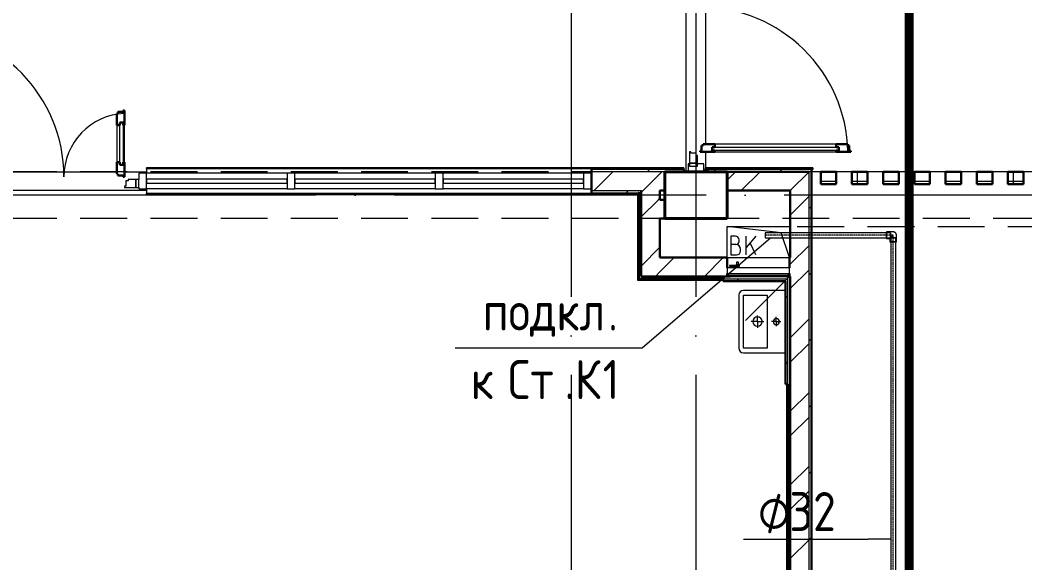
# Model space of a CAD drawing. Header units: millimetres. Extents: x -88595 to 880822, y -1054509 to -148035.
# Drawn here: x 166932 to 173372, y -279058 to -275580 of the extents above; entities that cross this region are included whole.
import ezdxf

# ---------------------------------------------------------------- set-up
doc = ezdxf.new("R2010")
doc.units = ezdxf.units.MM
for name, pattern in [('$0$ADSK_Осевая', [14, 10, -2, 0, -2]), ('ADSK_Линия сетки', [25, 20, -2.5, 0, -2.5]), ('ADSK_Сверху', [4.5, 3, -1.5]), ('ADSK_Штриховая_ш3 п1_5', [4.5, 3, -1.5])]:
    doc.linetypes.add(name, pattern=pattern)
for name, color, linetype, lineweight in [('Аннотация', 7, 'Continuous', 20), ('Витраж', 7, 'Continuous', 9), ('Двери', 7, 'Continuous', 9), ('Изоляция', 7, 'Continuous', 18), ('Линии', 7, 'Continuous', 9), ('Марки', 7, 'Continuous', 20), ('Несущие колонны', 7, 'Continuous', 18), ('Оборудование', 7, 'Continuous', 18), ('Ограждение', 7, 'Continuous', 9), ('Оси', 7, 'Continuous', 9), ('Панели витража', 7, 'Continuous', 9), ('Перекрытие', 7, 'Continuous', 18), ('Стены внутренние', 7, 'Continuous', 18), ('Стены наружные', 7, 'Continuous', 18), ('Стены штриховка', 7, 'Continuous', 9), ('Трубопровод', 7, 'Continuous', 18), ('Трубопроводы', 7, 'Continuous', 18), ('Узлы', 7, 'Continuous', 18)]:
    doc.layers.add(name, color=color, linetype=linetype, lineweight=lineweight)
doc.layers.add('Двери открывание', color=7, linetype='Continuous', lineweight=9, true_color=0xc0c0c0)
doc.styles.add('$0$GOST Common_10', font='GOST_Common.ttf', dxfattribs={"width": 0.9, "height": 250})
doc.styles.add('$1$GOST Common', font='GOST_Common.ttf', dxfattribs={"width": 0.9, "height": 250})
pattern_1 = [(0, (215928.7, 665702.34), (0, 600), []), (90, (215928.7, 665702.34), (-600, 4e-14), [])]

# ---------------------------------------------------------------- blocks, each defined once
blk = doc.blocks.new('$0$ADSK_Полипропилен_Отвод - Универсальный-3258870-В_Координация_1 этаж ОВ3')
at = {"layer": 'Трубопроводы', "color": 24, "true_color": 0xa52900}
for p, q in [((-21.5, 21.5), (-42.5, 21.5)), ((-42.5, 21.5), (-42.5, -21.5)), ((-42.5, 21.5), (-42.5, -21.5)), ((-16.5, 16), (-42.5, 16)), ((-42.5, 0), (-42.5, 16)), ((-21.5, 42.5), (-21.5, 21.5)), ((21.5, 42.5), (-21.5, 42.5)), ((21.5, 42.5), (-21.5, 42.5)), ((-16.5, 16), (-16.5, 0)), ((-16.5, 0), (-16.5, -16)), ((-16, 42.5), (-16, 16.5)), ((-16, 42.5), (0, 42.5)), ((0, 16.5), (-16, 16.5)), ((0, 42.5), (16, 42.5)), ((16, 16.5), (0, 16.5)), ((16, 16.5), (16, 42.5)), ((21.5, 0), (21.5, 42.5)), ((-42.5, -16), (-42.5, 0)), ((-42.5, -16), (-16.5, -16)), ((-42.5, -21.5), (0, -21.5))]:
    blk.add_line(p, q, dxfattribs=at)
at = {"layer": 'Трубопроводы', "color": 24, "true_color": 0xa52900, "flags": 128}
blk.add_lwpolyline([(0, -21.5), (0.9, -21.5), (1.7, -21.4), (2.6, -21.3), (3.4, -21.2), (4.3, -21.1), (5.1, -20.9), (5.9, -20.7), (6.8, -20.4), (7.6, -20.1), (8.4, -19.8), (9.2, -19.5), (9.9, -19.1), (10.7, -18.7), (11.4, -18.2), (12.1, -17.7), (12.8, -17.2), (13.5, -16.7), (14.2, -16.2), (14.8, -15.6), (15.4, -15), (16, -14.4), (16.6, -13.7), (17.1, -13), (17.6, -12.3), (18.1, -11.6), (18.5, -10.9), (19, -10.1), (19.4, -9.4), (19.7, -8.6), (20, -7.8), (20.3, -7), (20.6, -6.2), (20.8, -5.3), (21, -4.5), (21.2, -3.7), (21.3, -2.8), (21.4, -1.9), (21.5, -1.1), (21.5, -0.2), (21.5, 0)], dxfattribs=at)
at = {"layer": 'Трубопроводы', "color": 24, "true_color": 0xa52900}
for points, knots in [([(0, 0), (-1.2, 1.2), (-3.6, 3.6), (-6.6, 6.6), (-8.9, 8.9), (-10.6, 10.6), (-12, 12), (-13.1, 13.1), (-13.9, 13.9), (-14.6, 14.6), (-15.4, 15.4), (-16.1, 16.1), (-16.8, 16.8), (-17.5, 17.5), (-18.1, 18.1), (-18.7, 18.7), (-19.2, 19.2), (-19.7, 19.7), (-20.3, 20.3), (-20.9, 20.9), (-21.4, 21.4), (-21.5, 21.5), (-21.5, 21.5)], [0, 0, 0, 0, 0.125, 0.25, 0.3125, 0.375, 0.4375, 0.46875, 0.5, 0.53125, 0.5625, 0.59375, 0.625, 0.65625, 0.6875, 0.71875, 0.75, 0.78125, 0.8125, 0.875, 0.9375, 1, 1, 1, 1]), ([(-21.5, 21.5), (-21.5, 21.5), (-21.4, 21.4), (-20.9, 20.9), (-20.3, 20.3), (-19.7, 19.7), (-19.2, 19.2), (-18.7, 18.7), (-18.1, 18.1), (-17.5, 17.5), (-16.8, 16.8), (-16.1, 16.1), (-15.4, 15.4), (-14.6, 14.6), (-13.9, 13.9), (-13.1, 13.1), (-12, 12), (-10.6, 10.6), (-8.9, 8.9), (-6.6, 6.6), (-3.6, 3.6), (-1.2, 1.2), (0, 0)], [0, 0, 0, 0, 0.0625, 0.125, 0.1875, 0.21875, 0.25, 0.28125, 0.3125, 0.34375, 0.375, 0.40625, 0.4375, 0.46875, 0.5, 0.53125, 0.5625, 0.625, 0.6875, 0.75, 0.875, 1, 1, 1, 1])]:
    blk.add_open_spline(points, degree=3, knots=knots, dxfattribs=at)
blk = doc.blocks.new('$0$ADSK_Аннотация_Текст_сВыноской - Текст с выноской-3260329-В_Координация_1 этаж ОВ3')
at = {"layer": 'Аннотация'}
blk.add_line((-6, 0), (6, 0), dxfattribs=at)
blk = doc.blocks.new('$0$ADSK_M_Трубы - Диаметр_8-160846-В_Координация_1 этаж ОВ3')
at = {"layer": 'Марки'}
blk.add_line((0, 0), (8, 0), dxfattribs=at)
blk = doc.blocks.new('1 этаж')
at = {"layer": 'Ограждение'}
h = blk.add_hatch(dxfattribs=at)
h.set_pattern_fill('FP_25', color=256, style=0, pattern_type=2)
h.set_pattern_definition(pattern_1)
h.paths.add_polyline_path([(207310.2, 651777.6), (207315.2, 651778.3), (207315.2, 651787.6), (203872.7, 651787.6), (203872.7, 651782.6), (207310.2, 651782.6), (207310.2, 651778.3)])
h = blk.add_hatch(dxfattribs=at)
h.set_pattern_fill('FP_26', color=256, style=0, pattern_type=2)
h.set_pattern_definition(pattern_1)
h.paths.add_polyline_path([(208132.7, 651777.6), (208142.7, 651777.6), (208142.7, 651787.6), (207455.2, 651787.6), (207455.2, 651777.6), (207475.2, 651777.6), (207475.2, 651782.6), (208132.7, 651782.6)])
at = {"lineweight": 18}
for p, q in [((207939.5, 651371.7), (207592.7, 651412.6)), ((207592.7, 651212.6), (207592.7, 651412.6)), ((207592.7, 651412.6), (207992.7, 651412.6)), ((207992.7, 651212.6), (207939.5, 651371.7)), ((207992.7, 651412.6), (207992.7, 651212.6)), ((207646, 651349.8), (207616, 651349.8)), ((207616, 651349.8), (207616, 651229.8)), ((207649.3, 651296.5), (207616, 651296.5)), ((207669.3, 651316.5), (207669.3, 651326.5)), ((207776, 651349.8), (207716, 651278.3)), ((207716, 651229.8), (207716, 651349.8)), ((207776, 651229.8), (207740, 651307)), ((207616, 651229.8), (207652.6, 651229.8)), ((207679.3, 651256.5), (207679.3, 651266.5))]:
    blk.add_line(p, q, dxfattribs=at)
for centre, radius, start, end in [((207646, 651326.5), 23.3, 0, 90), ((207649.3, 651316.5), 20, 270, 0), ((207649.3, 651266.5), 30, 0, 90), ((207652.6, 651256.5), 26.7, 270, 0)]:
    blk.add_arc(centre, radius, start, end, dxfattribs=at)
at = {"layer": 'Витраж', "lineweight": 18, "extrusion": (0, 0, -1)}
for p, q in [((207342.7, 651812.6), (207342.7, 651762.6)), ((207352.7, 651812.6), (207342.7, 651812.6)), ((207442.7, 651812.6), (207402.7, 651812.6)), ((207442.7, 651762.6), (207442.7, 651812.6)), ((203872.7, 651752.6), (203822.7, 651752.6)), ((203822.7, 651752.6), (203822.7, 651712.6)), ((203872.7, 651652.6), (203872.7, 651752.6)), ((204822.4, 651752.6), (204772.4, 651752.6)), ((204772.4, 651752.6), (204772.4, 651652.6)), ((204822.4, 651652.6), (204822.4, 651752.6)), ((205772.7, 651752.6), (205722.7, 651752.6)), ((205722.7, 651752.6), (205722.7, 651652.6)), ((205772.7, 651652.6), (205772.7, 651752.6)), ((206722.7, 651752.6), (206672.7, 651752.6)), ((206672.7, 651752.6), (206672.7, 651652.6)), ((206722.7, 651652.6), (206722.7, 651752.6)), ((207342.7, 651762.6), (207442.7, 651762.6)), ((203822.7, 651662.6), (203822.7, 651652.6)), ((203822.7, 651652.6), (203872.7, 651652.6)), ((204772.4, 651652.6), (204822.4, 651652.6)), ((205722.7, 651652.6), (205772.7, 651652.6)), ((206672.7, 651652.6), (206722.7, 651652.6))]:
    blk.add_line(p, q, dxfattribs=at)
at = {"layer": 'Витраж'}
for p, q in [((204772.4, 651752.6), (203872.7, 651752.6)), ((205722.7, 651752.6), (204822.4, 651752.6)), ((206672.7, 651752.6), (205772.7, 651752.6)), ((204772.4, 651652.6), (203872.7, 651652.6)), ((205722.7, 651652.6), (204822.4, 651652.6)), ((206672.7, 651652.6), (205772.7, 651652.6))]:
    blk.add_line(p, q, dxfattribs=at)
at = {"layer": 'Двери', "lineweight": 30}
for p, q in [((203688.7, 652136.6), (203680.7, 652136.6)), ((203680.7, 652136.6), (203680.7, 652060.6)), ((203722.7, 652145.6), (203688.7, 652145.6)), ((203688.7, 652145.6), (203688.7, 652136.6)), ((203730.7, 652154.6), (203722.7, 652154.6)), ((203722.7, 652154.6), (203722.7, 652145.6)), ((203730.7, 652060.6), (203730.7, 652154.6)), ((203700.7, 652060.6), (203700.7, 652078.6)), ((203700.7, 652078.6), (203721.7, 652078.6)), ((203721.7, 652078.6), (203721.7, 652060.6)), ((203680.7, 652060.6), (203700.7, 652060.6)), ((203721.7, 652060.6), (203730.7, 652060.6)), ((207514.7, 651939.6), (207438.7, 651939.6)), ((207438.7, 651939.6), (207438.7, 651931.6)), ((207514.7, 651939.6), (207514.7, 651919.6)), ((208366.7, 651939.6), (208290.7, 651939.6)), ((208290.7, 651939.6), (208290.7, 651919.6)), ((208366.7, 651931.6), (208366.7, 651939.6)), ((207429.7, 651897.6), (207420.7, 651897.6)), ((207420.7, 651897.6), (207420.7, 651889.6)), ((207420.7, 651889.6), (207514.7, 651889.6)), ((207429.7, 651931.6), (207429.7, 651897.6)), ((207438.7, 651931.6), (207429.7, 651931.6)), ((207514.7, 651919.6), (207496.7, 651919.6)), ((207496.7, 651919.6), (207496.7, 651898.6)), ((207496.7, 651898.6), (207514.7, 651898.6)), ((207514.7, 651898.6), (207514.7, 651889.6)), ((208290.7, 651919.6), (208308.7, 651919.6)), ((208290.7, 651898.6), (208290.7, 651889.6)), ((208308.7, 651898.6), (208290.7, 651898.6)), ((208290.7, 651889.6), (208384.7, 651889.6)), ((208308.7, 651919.6), (208308.7, 651898.6)), ((208375.7, 651931.6), (208366.7, 651931.6)), ((208375.7, 651897.6), (208375.7, 651931.6)), ((208384.7, 651897.6), (208375.7, 651897.6)), ((208384.7, 651889.6), (208384.7, 651897.6)), ((203680.7, 651824.6), (203680.7, 651748.6)), ((203680.7, 651824.6), (203700.7, 651824.6)), ((203700.7, 651824.6), (203700.7, 651806.6)), ((203721.7, 651824.6), (203730.7, 651824.6)), ((203721.7, 651806.6), (203721.7, 651824.6)), ((203730.7, 651730.6), (203730.7, 651824.6)), ((203680.7, 651748.6), (203688.7, 651748.6)), ((203688.7, 651748.6), (203688.7, 651739.6)), ((203700.7, 651806.6), (203721.7, 651806.6)), ((203688.7, 651739.6), (203722.7, 651739.6)), ((203722.7, 651739.6), (203722.7, 651730.6)), ((203722.7, 651730.6), (203730.7, 651730.6))]:
    blk.add_line(p, q, dxfattribs=at)
at = {"layer": 'Двери'}
for p, q in [((203700.7, 651806.6), (203700.7, 652078.6)), ((203700.7, 652078.6), (203721.7, 652078.6)), ((203721.7, 652078.6), (203721.7, 651806.6)), ((203680.7, 652060.6), (203680.7, 651824.6)), ((203730.7, 651824.6), (203730.7, 652060.6)), ((208290.7, 651939.6), (207514.7, 651939.6)), ((207360.7, 651889.6), (207352.7, 651889.6)), ((207352.7, 651889.6), (207352.7, 651817.6)), ((207360.7, 651880.6), (207360.7, 651889.6)), ((207394.7, 651880.6), (207360.7, 651880.6)), ((207394.7, 651866.6), (207394.7, 651880.6)), ((207496.7, 651919.6), (208308.7, 651919.6)), ((207496.7, 651898.6), (207496.7, 651919.6)), ((208308.7, 651898.6), (207496.7, 651898.6)), ((207514.7, 651889.6), (208290.7, 651889.6)), ((208308.7, 651919.6), (208308.7, 651898.6)), ((207402.7, 651817.6), (207352.7, 651817.6)), ((207352.7, 651817.6), (207352.7, 651797.6)), ((207352.7, 651817.6), (207402.7, 651817.6)), ((207402.7, 651866.6), (207394.7, 651866.6)), ((207402.7, 651817.6), (207402.7, 651866.6)), ((207402.7, 651797.6), (207402.7, 651817.6)), ((203721.7, 651806.6), (203700.7, 651806.6)), ((207352.7, 651797.6), (207402.7, 651797.6)), ((203753.7, 651704.6), (203739.7, 651704.6)), ((203739.7, 651704.6), (203739.7, 651670.6)), ((203753.7, 651712.6), (203753.7, 651704.6)), ((203802.7, 651712.6), (203753.7, 651712.6)), ((203822.7, 651712.6), (203802.7, 651712.6)), ((203802.7, 651712.6), (203802.7, 651662.6)), ((203802.7, 651662.6), (203802.7, 651712.6)), ((203822.7, 651662.6), (203822.7, 651712.6)), ((203739.7, 651670.6), (203730.7, 651670.6)), ((203730.7, 651670.6), (203730.7, 651662.6)), ((203730.7, 651662.6), (203802.7, 651662.6)), ((203802.7, 651662.6), (203822.7, 651662.6))]:
    blk.add_line(p, q, dxfattribs=at)
at = {"layer": 'Двери открывание'}
for centre, radius, start, end in [((207420.7, 651871.6), 946, 1.09026, 90), ((202396.7, 651730.6), 946, 0, 88.90974), ((203748.7, 651730.6), 406, 92.54104, 180)]:
    blk.add_arc(centre, radius, start, end, dxfattribs=at)
at = {"layer": 'Линии', "linetype": 'ADSK_Сверху', "ltscale": 100}
for p, q in [((232997.7, 651762.6), (199787.7, 651762.6)), ((232997.7, 651462.6), (199787.7, 651462.6))]:
    blk.add_line(p, q, dxfattribs=at)
at = {"layer": 'Линии', "linetype": 'ADSK_Штриховая_ш3 п1_5', "ltscale": 100}
blk.add_line((207592.7, 651412.6), (220152.7, 651412.6), dxfattribs=at)
at = {"layer": 'Несущие колонны', "lineweight": 40}
for p, q in [((207192.7, 651762.6), (207592.7, 651762.6)), ((207192.7, 651462.6), (207192.7, 651762.6)), ((207592.7, 651762.6), (207192.7, 651762.6)), ((207592.7, 651762.6), (207592.7, 651462.6)), ((207192.7, 651642.6), (207192.7, 651462.6)), ((207592.7, 651462.6), (207592.7, 651642.6)), ((207592.7, 651462.6), (207192.7, 651462.6)), ((207192.7, 651462.6), (207592.7, 651462.6))]:
    blk.add_line(p, q, dxfattribs=at)
at = {"layer": 'Несущие колонны'}
for p, q in [((207192.7, 651762.6), (207192.7, 651642.6)), ((207592.7, 651642.6), (207592.7, 651762.6))]:
    blk.add_line(p, q, dxfattribs=at)
at = {"layer": 'Оборудование'}
for p, q in [((207653.1, 651165.5), (207651.1, 651163.5)), ((207653.1, 651182.9), (207653.1, 651165.5)), ((207665.3, 651182.9), (207653.1, 651182.9)), ((207665.3, 651165.5), (207653.1, 651165.5)), ((207665.3, 651165.5), (207665.3, 651182.9)), ((207667.3, 651163.5), (207665.3, 651165.5)), ((207592.7, 651147.6), (207592.7, 651111.2)), ((207992.7, 651147.6), (207592.7, 651147.6)), ((207593.6, 651110.3), (207991.8, 651110.3)), ((207599.7, 651110.3), (207599.7, 651100.6)), ((207608.6, 651163), (207608.6, 651158)), ((207654.4, 651163), (207608.6, 651163)), ((207608.6, 651158), (207654.4, 651158)), ((207649.6, 651163.5), (207649.6, 651147.6)), ((207668.9, 651163.5), (207649.6, 651163.5)), ((207672.3, 651163), (207664, 651163)), ((207664, 651158), (207672.3, 651158)), ((207668.9, 651147.6), (207668.9, 651163.5)), ((207672.3, 651158), (207672.3, 651163)), ((207985.7, 651100.6), (207985.7, 651110.3)), ((207992.7, 651111.2), (207992.7, 651147.6)), ((207600.7, 651099.6), (207984.8, 651099.6)), ((207611.7, 651098.1), (207611.7, 651092.6)), ((207611.7, 651092.6), (207973.7, 651092.6)), ((207620.7, 651092.6), (207620.7, 651090.6)), ((207620.7, 651090.6), (207624.7, 651090.6)), ((207685.2, 651090.6), (207624.7, 651090.6)), ((207685.2, 651090.6), (207689.2, 651090.6)), ((207689.2, 651090.6), (207689.2, 651092.6)), ((207992.7, 651092.6), (207709.9, 650809.8)), ((207973.7, 651092.6), (207973.7, 651098.1))]:
    blk.add_line(p, q, dxfattribs=at)
for points, knots in [([(207592.7, 651111.2), (207592.7, 651111.1), (207592.7, 651111), (207592.8, 651110.8), (207592.9, 651110.6), (207593.1, 651110.5), (207593.2, 651110.4), (207593.4, 651110.3), (207593.5, 651110.3), (207593.6, 651110.3)], [0, 0, 0, 0, 0.166667, 0.333333, 0.458333, 0.583333, 0.708333, 0.833333, 1, 1, 1, 1]), ([(207991.8, 651110.3), (207991.9, 651110.3), (207992, 651110.3), (207992.2, 651110.4), (207992.3, 651110.5), (207992.5, 651110.6), (207992.6, 651110.8), (207992.7, 651111), (207992.7, 651111.1), (207992.7, 651111.2)], [-1, -1, -1, -1, -0.833333, -0.75, -0.583333, -0.458333, -0.333333, -0.166667, 0, 0, 0, 0]), ([(207599.7, 651100.6), (207599.7, 651100.5), (207599.7, 651100.3), (207599.8, 651100.1), (207599.9, 651099.9), (207600.1, 651099.8), (207600.2, 651099.7), (207600.3, 651099.7), (207600.5, 651099.6), (207600.6, 651099.6), (207600.7, 651099.6)], [0, 0, 0, 0, 0.166667, 0.333333, 0.458333, 0.583333, 0.666667, 0.75, 0.833333, 1, 1, 1, 1]), ([(207610.2, 651099.6), (207610.3, 651099.6), (207610.5, 651099.6), (207610.8, 651099.5), (207610.9, 651099.4), (207611.1, 651099.3), (207611.3, 651099.2), (207611.4, 651099), (207611.5, 651098.8), (207611.6, 651098.7), (207611.7, 651098.4), (207611.7, 651098.2), (207611.7, 651098.1)], [0, 0, 0, 0, 0.166667, 0.25, 0.333333, 0.416667, 0.5, 0.583333, 0.666667, 0.75, 0.833333, 1, 1, 1, 1]), ([(207973.7, 651098.1), (207973.7, 651098.2), (207973.7, 651098.4), (207973.8, 651098.7), (207973.9, 651098.8), (207974, 651099), (207974.2, 651099.2), (207974.3, 651099.3), (207974.5, 651099.4), (207974.7, 651099.5), (207974.9, 651099.6), (207975.1, 651099.6), (207975.2, 651099.6)], [-1, -1, -1, -1, -0.833333, -0.75, -0.666667, -0.583333, -0.5, -0.416667, -0.333333, -0.25, -0.166667, 0, 0, 0, 0]), ([(207984.8, 651099.6), (207984.8, 651099.6), (207985, 651099.6), (207985.1, 651099.7), (207985.2, 651099.7), (207985.4, 651099.8), (207985.5, 651099.9), (207985.6, 651100.1), (207985.7, 651100.3), (207985.7, 651100.5), (207985.7, 651100.6)], [-1, -1, -1, -1, -0.833333, -0.75, -0.666667, -0.583333, -0.458333, -0.333333, -0.166667, 0, 0, 0, 0])]:
    blk.add_open_spline(points, degree=3, knots=knots, dxfattribs=at)
at = {"layer": 'Ограждение'}
for p, q in [((203872.7, 651782.6), (203872.7, 651787.6)), ((207315.2, 651787.6), (203872.7, 651787.6)), ((207315.2, 651787.6), (207315.2, 651777.6)), ((207455.2, 651777.6), (207455.2, 651787.6)), ((208142.7, 651787.6), (207455.2, 651787.6)), ((208132.7, 651777.6), (208142.7, 651777.6)), ((208142.7, 651787.6), (208142.7, 651777.6)), ((203872.7, 651617.6), (203872.7, 651622.6)), ((203872.7, 651617.6), (207017.7, 651617.6)), ((207017.7, 651617.6), (207022.7, 651622.6)), ((207017.7, 651617.6), (207017.7, 651067.6)), ((207017.7, 651067.6), (207022.7, 651072.6)), ((207017.7, 651067.6), (207567.7, 651067.6)), ((207972.7, 650402.6), (207972.7, 645662.6))]:
    blk.add_line(p, q, dxfattribs=at)
at = {"layer": 'Оси', "linetype": 'ADSK_Линия сетки', "ltscale": 100}
for p, q in [((206592.7, 662962.6), (206592.7, 631836.5)), ((207392.7, 662962.6), (207392.7, 631836.5)), ((252460, 651612.6), (175520.4, 651612.6))]:
    blk.add_line(p, q, dxfattribs=at)
at = {"layer": 'Панели витража', "lineweight": 18}
for p, q in [((204772.4, 651715.1), (203872.7, 651715.1)), ((203872.7, 651715.1), (203872.7, 651690.1)), ((203872.7, 651690.1), (204772.4, 651690.1)), ((204772.4, 651690.1), (204772.4, 651715.1)), ((205722.7, 651715.1), (204822.4, 651715.1)), ((204822.4, 651715.1), (204822.4, 651690.1)), ((204822.4, 651690.1), (205722.7, 651690.1)), ((205722.7, 651690.1), (205722.7, 651715.1)), ((206672.7, 651715.1), (205772.7, 651715.1)), ((205772.7, 651715.1), (205772.7, 651690.1)), ((205772.7, 651690.1), (206672.7, 651690.1)), ((206672.7, 651690.1), (206672.7, 651715.1))]:
    blk.add_line(p, q, dxfattribs=at)
at = {"layer": 'Перекрытие', "color": 49, "ltscale": 100, "true_color": 0x464646}
for p, q in [((207330.2, 651762.6), (207330.2, 653842.6)), ((202464.7, 651762.6), (203680.7, 651762.6)), ((203730.7, 651762.6), (203872.7, 651762.6)), ((208192.7, 651762.6), (208132.7, 651762.6)), ((208392.7, 651762.6), (208292.7, 651762.6)), ((208592.7, 651762.6), (208492.7, 651762.6)), ((208792.7, 651762.6), (208692.7, 651762.6)), ((208992.7, 651762.6), (208892.7, 651762.6)), ((209192.7, 651762.6), (209092.7, 651762.6)), ((209392.7, 651762.6), (209292.7, 651762.6)), ((209592.7, 651762.6), (209492.7, 651762.6)), ((207592.7, 651212.6), (207592.7, 651412.6)), ((207592.7, 651412.6), (207992.7, 651412.6)), ((207992.7, 651412.6), (207992.7, 651212.6))]:
    blk.add_line(p, q, dxfattribs=at)
at = {"layer": 'Стены внутренние', "lineweight": 30}
for p, q in [((208292.7, 651762.6), (208192.7, 651762.6)), ((208192.7, 651762.6), (208192.7, 651682.6)), ((208292.7, 651682.6), (208292.7, 651762.6)), ((208492.7, 651762.6), (208392.7, 651762.6)), ((208392.7, 651762.6), (208392.7, 651682.6)), ((208492.7, 651682.6), (208492.7, 651762.6)), ((208692.7, 651762.6), (208592.7, 651762.6)), ((208592.7, 651762.6), (208592.7, 651682.6)), ((208692.7, 651682.6), (208692.7, 651762.6)), ((208892.7, 651762.6), (208792.7, 651762.6)), ((208792.7, 651762.6), (208792.7, 651682.6)), ((208892.7, 651682.6), (208892.7, 651762.6)), ((209092.7, 651762.6), (208992.7, 651762.6)), ((208992.7, 651762.6), (208992.7, 651682.6)), ((209092.7, 651682.6), (209092.7, 651762.6)), ((209292.7, 651762.6), (209192.7, 651762.6)), ((209192.7, 651762.6), (209192.7, 651682.6)), ((209292.7, 651682.6), (209292.7, 651762.6)), ((209492.7, 651762.6), (209392.7, 651762.6)), ((209392.7, 651762.6), (209392.7, 651682.6)), ((209492.7, 651682.6), (209492.7, 651762.6)), ((208192.7, 651682.6), (208292.7, 651682.6)), ((208392.7, 651682.6), (208492.7, 651682.6)), ((208592.7, 651682.6), (208692.7, 651682.6)), ((208792.7, 651682.6), (208892.7, 651682.6)), ((208992.7, 651682.6), (209092.7, 651682.6)), ((209192.7, 651682.6), (209292.7, 651682.6)), ((209392.7, 651682.6), (209492.7, 651682.6))]:
    blk.add_line(p, q, dxfattribs=at)
at = {"layer": 'Стены внутренние', "linetype": 'Continuous', "lineweight": 9}
for p, q in [((208428.7, 651682.6), (208428.7, 651762.6)), ((209428.7, 651682.6), (209428.7, 651762.6)), ((208192.7, 651702.3), (208292.7, 651702.3)), ((208392.7, 651702.3), (208492.7, 651702.3)), ((208592.7, 651702.3), (208692.7, 651702.3)), ((208792.7, 651702.3), (208892.7, 651702.3)), ((208992.7, 651702.3), (209092.7, 651702.3)), ((209192.7, 651702.3), (209292.7, 651702.3)), ((209392.7, 651702.3), (209492.7, 651702.3))]:
    blk.add_line(p, q, dxfattribs=at)
at = {"layer": 'Стены наружные'}
for p, q in [((207455.2, 653695.6), (207455.2, 651939.6)), ((207455.2, 651889.6), (207455.2, 651787.6)), ((202464.7, 651762.6), (203680.7, 651762.6)), ((203730.7, 651762.6), (203872.7, 651762.6)), ((203872.7, 651782.6), (203872.7, 651752.6)), ((203872.7, 651782.6), (206722.7, 651782.6)), ((207192.7, 651642.6), (207192.7, 651762.6)), ((207592.7, 651762.6), (207592.7, 651642.6)), ((203872.7, 651642.6), (202272.7, 651642.6)), ((203872.7, 651652.6), (203872.7, 651622.6)), ((206722.7, 651622.6), (203872.7, 651622.6)), ((207592.7, 651212.6), (207992.7, 651212.6))]:
    blk.add_line(p, q, dxfattribs=at)
at = {"layer": 'Стены наружные', "lineweight": 30}
for p, q in [((206722.7, 651782.6), (206722.7, 651622.6)), ((207310.2, 651782.6), (206722.7, 651782.6)), ((207192.7, 651762.6), (207315.2, 651762.6)), ((207310.2, 651777.6), (207310.2, 651782.6)), ((207315.2, 651777.6), (207310.2, 651777.6)), ((207315.2, 651762.6), (207315.2, 651777.6)), ((207475.2, 651777.6), (207455.2, 651777.6)), ((207455.2, 651777.6), (207455.2, 651762.6)), ((207455.2, 651762.6), (208117.7, 651762.6)), ((208132.7, 651782.6), (207475.2, 651782.6)), ((207475.2, 651782.6), (207475.2, 651777.6)), ((208132.7, 648422.6), (208132.7, 651782.6)), ((206722.7, 651622.6), (207022.7, 651622.6)), ((207022.7, 651627.6), (207027.7, 651627.6)), ((207022.7, 651622.6), (207022.7, 651072.6)), ((207027.7, 651627.6), (207027.7, 651077.6)), ((207042.7, 651642.6), (207042.7, 651092.6)), ((207162.7, 651642.6), (207192.7, 651642.6)), ((207162.7, 651582.6), (207162.7, 651642.6)), ((207592.7, 651642.6), (207997.7, 651642.6)), ((207997.7, 651642.6), (207997.7, 651212.6)), ((207192.7, 651582.6), (207162.7, 651582.6)), ((207192.7, 651462.6), (207192.7, 651582.6)), ((207162.7, 651462.6), (207192.7, 651462.6)), ((207162.7, 651212.6), (207162.7, 651462.6)), ((207592.7, 651212.6), (207162.7, 651212.6)), ((207592.7, 651147.6), (207592.7, 651212.6)), ((207997.7, 651212.6), (207992.7, 651212.6)), ((207992.7, 651212.6), (207992.7, 651147.6)), ((207592.7, 651092.6), (207592.7, 651111)), ((207992.7, 651111), (207992.7, 651092.6)), ((207022.7, 651072.6), (207567.7, 651072.6)), ((207027.7, 651077.6), (207567.7, 651077.6)), ((207611.7, 651092.6), (207042.7, 651092.6)), ((207567.7, 651072.6), (207567.7, 651062.6)), ((207567.7, 651062.6), (207967.7, 651062.6)), ((207967.7, 651062.6), (207967.7, 650402.6)), ((207997.7, 651092.6), (207973.7, 651092.6)), ((207997.7, 651092.6), (207997.7, 645637.6)), ((207967.7, 650402.6), (207977.7, 650402.6)), ((207977.7, 650402.6), (207977.7, 645647.6)), ((207982.7, 650402.6), (207982.7, 645642.6))]:
    blk.add_line(p, q, dxfattribs=at)
at = {"layer": 'Стены наружные', "linetype": 'Continuous', "lineweight": 9}
for p, q in [((206740.7, 651642.6), (206860.7, 651762.6)), ((206741.6, 651777.6), (206746.6, 651782.6)), ((206812.3, 651777.6), (206817.3, 651782.6)), ((206883, 651777.6), (206888, 651782.6)), ((206953.7, 651777.6), (206958.7, 651782.6)), ((207024.4, 651777.6), (207029.4, 651782.6)), ((207055.1, 651642.6), (207175.1, 651762.6)), ((207080.1, 651762.6), (207095.1, 651777.6)), ((207095.1, 651777.6), (207100.1, 651782.6)), ((207166, 651777.8), (207170.8, 651782.6)), ((207237, 651778.1), (207241.5, 651782.6)), ((207308, 651778.3), (207310.2, 651780.6)), ((207504.4, 651762.6), (207519.4, 651777.6)), ((207519.4, 651777.6), (207524.4, 651782.6)), ((207590.1, 651777.6), (207595.1, 651782.6)), ((207592.7, 651708.8), (207646.5, 651762.6)), ((207660.8, 651777.6), (207665.8, 651782.6)), ((207683.7, 651642.6), (207803.7, 651762.6)), ((207731.5, 651777.6), (207736.5, 651782.6)), ((207802.2, 651777.6), (207807.2, 651782.6)), ((207872.9, 651777.6), (207877.9, 651782.6)), ((207928.7, 651762.6), (207943.7, 651777.6)), ((207943.7, 651777.6), (207948.7, 651782.6)), ((207997.7, 651642.3), (208117.7, 651762.3)), ((208014.4, 651777.6), (208019.4, 651782.6)), ((208085.1, 651777.6), (208090.1, 651782.6)), ((206728, 651622.6), (206733, 651627.6)), ((206798.7, 651622.6), (206803.7, 651627.6)), ((206869.4, 651622.6), (206874.4, 651627.6)), ((206940.1, 651622.6), (206945.1, 651627.6)), ((206945.1, 651627.6), (206960.1, 651642.6)), ((207010.8, 651622.6), (207015.8, 651627.6)), ((207042.7, 651630.3), (207055.1, 651642.6)), ((207022.7, 651563.8), (207027.7, 651568.8)), ((207042.7, 651473.1), (207152.2, 651582.6)), ((207152.2, 651582.6), (207162.7, 651593.1)), ((207997.7, 651485.2), (208117.7, 651605.2)), ((207022.7, 651493.1), (207027.7, 651498.1)), ((208117.7, 651527.4), (208132.7, 651542.4)), ((207022.7, 651422.3), (207027.7, 651427.3)), ((207022.7, 651351.6), (207027.7, 651356.6)), ((207022.7, 651280.9), (207027.7, 651285.9)), ((207042.7, 651158.8), (207162.7, 651278.8)), ((207997.7, 651170.9), (208117.7, 651290.9)), ((207022.7, 651210.2), (207027.7, 651215.2)), ((207162.7, 651121.6), (207253.7, 651212.6)), ((207448, 651092.6), (207568, 651212.6)), ((207992.7, 651165.9), (207997.7, 651170.9)), ((207022.7, 651139.5), (207027.7, 651144.5)), ((207133.7, 651092.6), (207162.7, 651121.6)), ((207997.7, 651013.7), (208117.7, 651133.7)), ((208117.7, 651103.1), (208132.7, 651118.1)), ((207026.5, 651072.6), (207031.5, 651077.6)), ((207097.2, 651072.6), (207102.2, 651077.6)), ((207167.9, 651072.6), (207172.9, 651077.6)), ((207238.7, 651072.6), (207243.7, 651077.6)), ((207309.4, 651072.6), (207314.4, 651077.6)), ((207380.1, 651072.6), (207385.1, 651077.6)), ((207450.8, 651072.6), (207455.8, 651077.6)), ((207521.5, 651072.6), (207526.5, 651077.6)), ((207528.7, 651077.6), (207528.7, 651092.6)), ((207652.9, 651062.6), (207667.9, 651077.6)), ((207967.7, 650953.1), (207982.7, 650968.1)), ((207997.7, 650699.4), (208117.7, 650819.4)), ((207997.7, 650542.3), (208117.7, 650662.3)), ((208117.7, 650678.9), (208132.7, 650693.9)), ((207967.7, 650528.9), (207982.7, 650543.9)), ((207977.7, 650397.4), (207982.7, 650402.4)), ((207977.7, 650326.7), (207982.7, 650331.7)), ((207997.7, 650227.9), (208117.7, 650347.9)), ((208117.7, 650254.6), (208132.7, 650269.6)), ((207977.7, 650256), (207982.7, 650261)), ((207977.7, 650185.3), (207982.7, 650190.3)), ((207997.7, 650070.8), (208117.7, 650190.8)), ((207977.7, 650114.6), (207982.7, 650119.6)), ((207977.7, 650043.9), (207982.7, 650048.9)), ((207977.7, 649973.2), (207982.7, 649978.2)), ((207977.7, 649902.5), (207982.7, 649907.5)), ((207977.7, 649831.8), (207982.7, 649836.8)), ((207997.7, 649756.5), (208117.7, 649876.5)), ((208117.7, 649830.3), (208132.7, 649845.3)), ((207977.7, 649761.1), (207982.7, 649766.1)), ((207977.7, 649690.3), (207982.7, 649695.3)), ((207997.7, 649599.3), (208117.7, 649719.3)), ((207977.7, 649619.6), (207982.7, 649624.6)), ((207977.7, 649548.9), (207982.7, 649553.9)), ((207977.7, 649478.2), (207982.7, 649483.2)), ((207977.7, 649407.5), (207982.7, 649412.5)), ((207997.7, 649285), (208117.7, 649405)), ((208117.7, 649406.1), (208132.7, 649421.1)), ((207977.7, 649336.8), (207982.7, 649341.8)), ((207977.7, 649266.1), (207982.7, 649271.1))]:
    blk.add_line(p, q, dxfattribs=at)
at = {"layer": 'Стены штриховка'}
for p, q in [((207310.2, 651777.6), (206722.7, 651777.6)), ((207192.7, 651762.6), (206722.7, 651762.6)), ((208132.7, 651777.6), (207475.2, 651777.6)), ((208117.7, 648402.6), (208117.7, 651762.6)), ((208132.7, 651762.6), (208117.7, 651762.6)), ((206722.7, 651642.6), (207042.7, 651642.6)), ((206722.7, 651627.6), (207022.7, 651627.6)), ((207042.7, 651627.6), (207027.7, 651627.6)), ((207567.7, 651077.6), (207982.7, 651077.6)), ((207567.7, 651077.6), (207567.7, 651072.6)), ((207982.7, 650402.6), (207982.7, 651077.6)), ((207977.7, 650402.6), (207982.7, 650402.6))]:
    blk.add_line(p, q, dxfattribs=at)
at = {"layer": 'Узлы', "lineweight": 9}
for p, q in [((207667.7, 650972.6), (207667.7, 650802.6)), ((207967.7, 651002.6), (207697.7, 651002.6)), ((207667.7, 650802.6), (207667.7, 650632.6)), ((207787.7, 650802.6), (207747.7, 650802.6)), ((207787.7, 650802.6), (207787.7, 650842.6)), ((207787.7, 650802.6), (207787.7, 650762.6)), ((207787.7, 650802.6), (207827.7, 650802.6)), ((207907.7, 650802.6), (207877.7, 650802.6)), ((207907.7, 650802.6), (207907.7, 650832.6)), ((207907.7, 650802.6), (207907.7, 650772.6)), ((207907.7, 650802.6), (207937.7, 650802.6)), ((207697.7, 650602.6), (207967.7, 650602.6))]:
    blk.add_line(p, q, dxfattribs=at)
at = {"layer": 'Узлы'}
for p, q in [((207697.7, 650632.6), (207697.7, 650972.6)), ((207697.7, 650972.6), (207848.6, 650972.6)), ((207848.6, 650972.6), (207848.6, 650632.6)), ((207848.6, 650632.6), (207697.7, 650632.6))]:
    blk.add_line(p, q, dxfattribs=at)
for centre, start, end in [((207697.7, 650972.6), 90, 180), ((207697.7, 650632.6), 180, 270)]:
    blk.add_arc(centre, 30, start, end, dxfattribs=at)
at = {"layer": 'Узлы', "lineweight": 9}
for centre, radius, start, end in [((207787.7, 650802.6), 30, 90, 180), ((207787.7, 650802.6), 30, 180, 270), ((207787.7, 650802.6), 30, 0, 90.00772), ((207787.7, 650802.6), 30, 270, 0), ((207907.7, 650802.6), 20, 90, 180), ((207907.7, 650802.6), 20, 180, 270), ((207907.7, 650802.6), 20, 0, 90.01158), ((207907.7, 650802.6), 20, 270, 0)]:
    blk.add_arc(centre, radius, start, end, dxfattribs=at)

msp = doc.modelspace()

# ---------------------------------------------------------------- linework, layer by layer
at = {"layer": 'Аннотация'}
msp.add_line((171741.2, -276977.4), (170920.1, -277680.6), dxfattribs=at)
at = {"layer": 'Изоляция', "color": 134, "true_color": 0x00a6a6}
for p, q in [((172603.6, -274948.2), (172603.6, -281889.7)), ((172634.3, -281889.7), (172634.3, -274948.2))]:
    msp.add_line(p, q, dxfattribs=at)
at = {"layer": 'Изоляция', "color": 190, "true_color": 0x8000ff}
for p, q in [((172631.8, -275022.3), (172631.8, -281935.6)), ((172656.2, -281935.6), (172656.2, -275022.3))]:
    msp.add_line(p, q, dxfattribs=at)
at = {"layer": 'Марки'}
msp.add_line((172515.3, -278905.2), (172368.2, -278905.2), dxfattribs=at)
at = {"layer": 'Трубопровод', "color": 134, "true_color": 0x00a6a6}
for p, q in [((172612.6, -274948.2), (172612.6, -281889.7)), ((172625.3, -281889.7), (172625.3, -274948.2))]:
    msp.add_line(p, q, dxfattribs=at)
at = {"layer": 'Трубопровод', "color": 134, "linetype": '$0$ADSK_Осевая', "true_color": 0x00a6a6}
msp.add_line((172619, -281889.7), (172619, -274948.2), dxfattribs=at)
msp.add_line((172619, -281889.7), (172619, -274948.2), dxfattribs=at)
at = {"layer": 'Трубопровод', "color": 190, "true_color": 0x8000ff}
for p, q in [((172640.8, -275022.3), (172640.8, -281935.6)), ((172647.2, -281935.6), (172647.2, -275022.3))]:
    msp.add_line(p, q, dxfattribs=at)
at = {"layer": 'Трубопровод', "color": 190, "linetype": '$0$ADSK_Осевая', "true_color": 0x8000ff}
msp.add_line((172644, -281935.6), (172644, -275022.3), dxfattribs=at)
msp.add_line((172644, -281935.6), (172644, -275022.3), dxfattribs=at)
at = {"layer": 'Трубопровод', "color": 24, "true_color": 0xa52900}
for p, q in [((172511.2, -276942.8), (171708, -276942.8)), ((171708, -276942.8), (171708, -276974.8)), ((172511.2, -276974.8), (172511.2, -276942.8)), ((171708, -276974.8), (172511.2, -276974.8)), ((172511.7, -276975.3), (172511.7, -280111.7)), ((172543.7, -276975.3), (172511.7, -276975.3)), ((172543.7, -280111.7), (172543.7, -276975.3))]:
    msp.add_line(p, q, dxfattribs=at)
at = {"layer": 'Трубопровод', "color": 24, "linetype": '$0$ADSK_Осевая', "true_color": 0xa52900}
for p, q in [((172511.2, -276958.8), (171708, -276958.8)), ((172511.2, -276958.8), (171708, -276958.8)), ((172527.7, -280111.7), (172527.7, -276975.3)), ((172527.7, -280111.7), (172527.7, -276975.3))]:
    msp.add_line(p, q, dxfattribs=at)
at = {"layer": 'Трубопроводы', "color": 24, "linetype": '$0$ADSK_Осевая', "true_color": 0xa52900}
for p, q in [((172527.7, -276958.8), (172511.2, -276958.8)), ((172527.7, -276975.3), (172527.7, -276958.8))]:
    msp.add_line(p, q, dxfattribs=at)

# ---------------------------------------------------------------- block references
at = {"layer": 'Аннотация', "xscale": 100, "yscale": 100, "zscale": 100}
msp.add_blockref('$0$ADSK_Аннотация_Текст_сВыноской - Текст с выноской-3260329-В_Координация_1 этаж ОВ3', (170320.1, -277680.6), dxfattribs=at)
at = {"layer": 'Марки', "xscale": 99.99999999999993, "yscale": 99.99999999999993, "zscale": 99.99999999999993}
msp.add_blockref('$0$ADSK_M_Трубы - Диаметр_8-160846-В_Координация_1 этаж ОВ3', (171568.2, -278905.2), dxfattribs=at)
at = {"layer": 'Оборудование', "color": 5, "true_color": 0x0000ff}
msp.add_blockref('1 этаж', (-36129.5, -928314.5), dxfattribs=at)
at = {"layer": 'Трубопроводы', "color": 24, "true_color": 0xa52900, "rotation": 90}
msp.add_blockref('$0$ADSK_Полипропилен_Отвод - Универсальный-3258870-В_Координация_1 этаж ОВ3', (172527.7, -276958.8), dxfattribs=at)

# ---------------------------------------------------------------- texts
at = {"layer": 'Аннотация', "lineweight": 9, "char_height": 250, "attachment_point": 1, "style": '$1$GOST Common'}
for s, insert, width in [('подкл', (169896.7, -277318.9), 974.05), ('\\fGOST Common|b0|i0|c204|p34|;\\W.9;.', (170700.4, -277318.9), 79.367), ('Ст', (170058.6, -277757.8), 440.126), ('\\fGOST Common|b0|i0|c204|p34|;\\W.9;К', (170487.2, -277757.8), 216.456), ('\\fGOST Common|b0|i0|c204|p34|;\\W.9;1', (170665.8, -277757.8), 137.089), ('\\fGOST Common|b0|i0|c204|p34|;\\W.9;к', (169820.4, -277757.8), 194.81), ('\\fGOST Common|b0|i0|c204|p34|;\\W.9;.', (170421.7, -277757.8), 79.367)]:
    msp.add_mtext(s, dxfattribs=dict(at, insert=insert, width=width))
at = {"layer": 'Марки', "lineweight": 9, "char_height": 250, "attachment_point": 1}
for s, insert, width, style in [('\\fGOST Common|b0|i0|c254|p34|;\\W.9;⌀', (171660.4, -278603.7), 245.316, '$0$GOST Common_10'), ('32', (171862.8, -278603.7), 389.62, '$1$GOST Common')]:
    msp.add_mtext(s, dxfattribs=dict(at, insert=insert, width=width, style=style))

doc.saveas('drawing.dxf')
